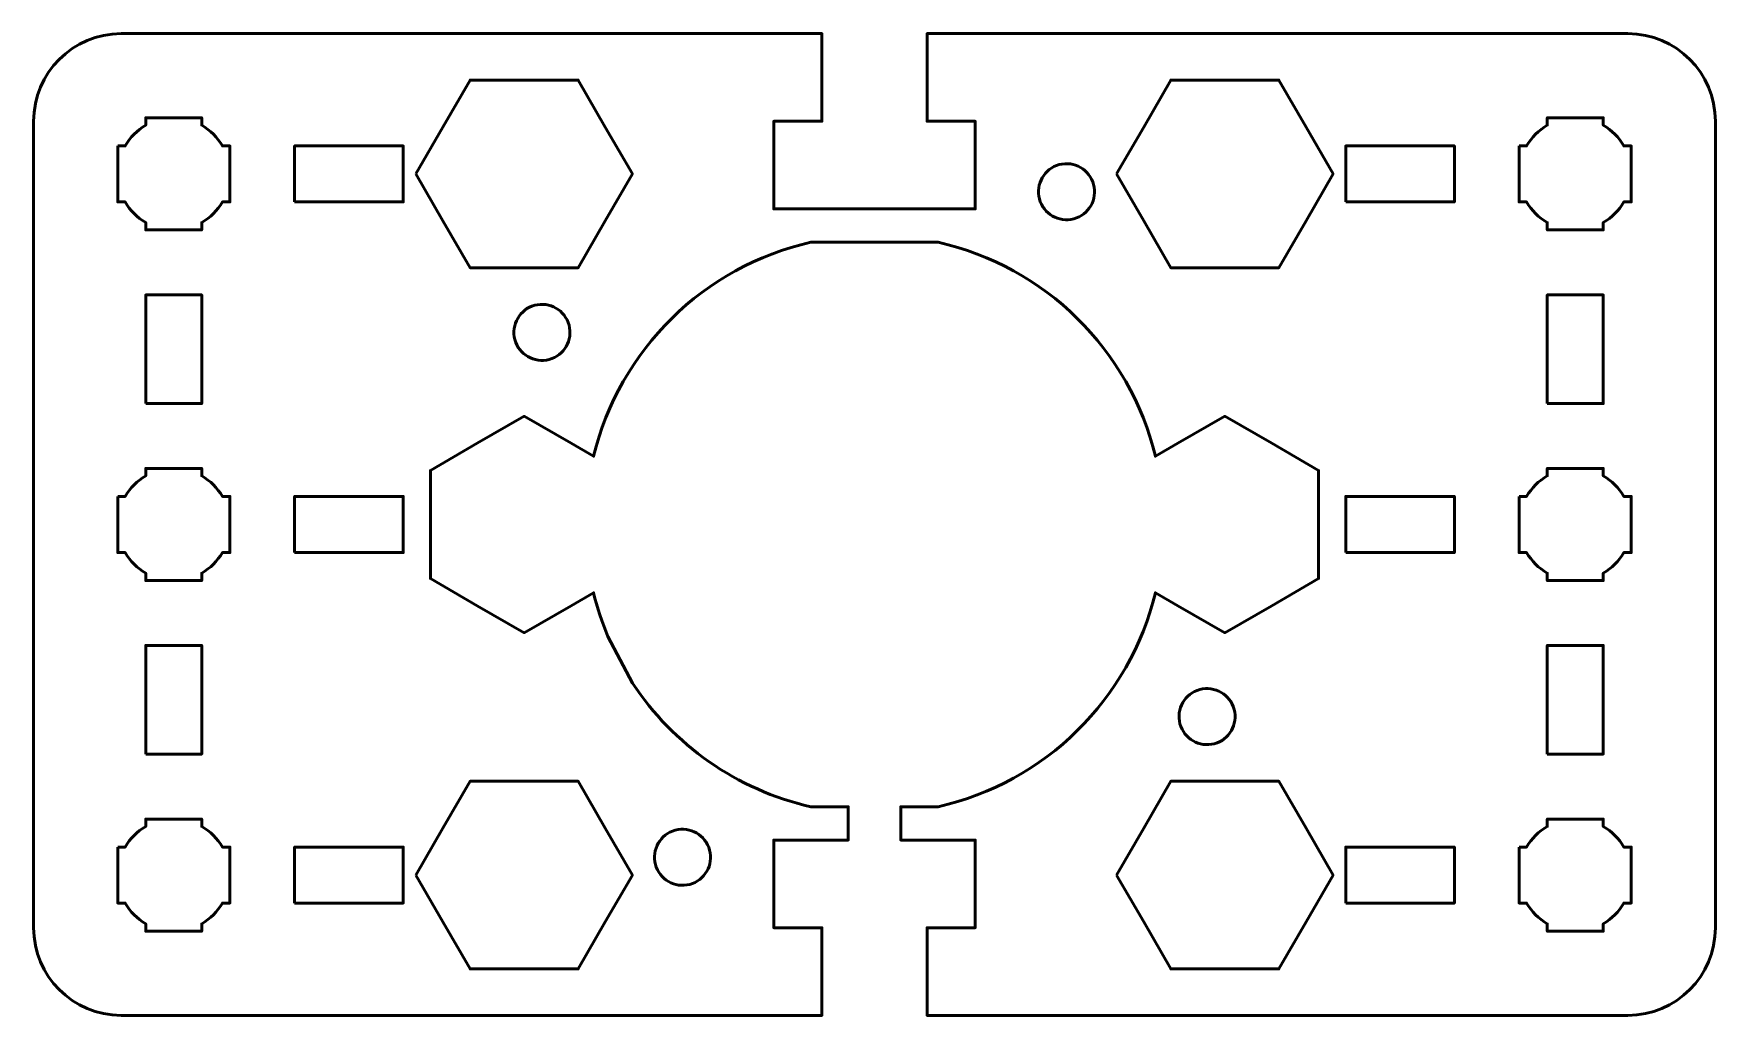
# Model space of a CAD drawing. Header units: centimetres. Extents: x -15.3 to -5.7, y -23.6 to -6.
# Drawn here: x -15.3 to -5.7, y -17.65 to -12.05 of the extents above; entities that cross this region are included whole.
import ezdxf

# ---------------------------------------------------------------- set-up
doc = ezdxf.new("R2010")
doc.units = ezdxf.units.CM
doc.header["$MEASUREMENT"] = 0
doc.layers.add('Layer 1', color=7, linetype='Continuous')

msp = doc.modelspace()

# ---------------------------------------------------------------- linework, layer by layer
at = {"layer": 'Layer 1', "lineweight": 53}
for points in [[(-14.66, -14.16), (-14.34, -14.16), (-14.34, -13.54), (-14.66, -13.54), (-14.66, -14.16)], [(-6.66, -14.16), (-6.34, -14.16), (-6.34, -13.54), (-6.66, -13.54), (-6.66, -14.16)], [(-14.66, -16.16), (-14.34, -16.16), (-14.34, -15.54), (-14.66, -15.54), (-14.66, -16.16)], [(-6.66, -16.16), (-6.34, -16.16), (-6.34, -15.54), (-6.66, -15.54), (-6.66, -16.16)]]:
    msp.add_lwpolyline(points, close=True, dxfattribs=at)
for points, knots in [([(-11.88163, -15.75451), (-11.64934, -16.10591), (-11.28729, -16.36435), (-10.86355, -16.4597), (-10.86355, -16.4597), (-10.86355, -16.4597), (-10.65, -16.45971), (-10.65, -16.45971), (-10.65, -16.45971), (-10.65, -16.45971), (-10.65, -16.65), (-10.65, -16.65), (-10.65, -16.65), (-10.65, -16.65), (-11.075, -16.65), (-11.075, -16.65), (-11.075, -16.65), (-11.075, -16.65), (-11.075, -17.15), (-11.075, -17.15), (-11.075, -17.15), (-11.075, -17.15), (-10.8, -17.15), (-10.8, -17.15), (-10.8, -17.15), (-10.8, -17.15), (-10.8, -17.65), (-10.8, -17.65), (-10.8, -17.65), (-10.8, -17.65), (-14.8, -17.65), (-14.8, -17.65), (-14.8, -17.65), (-15.07609, -17.65), (-15.3, -17.42609), (-15.3, -17.15), (-15.3, -17.15), (-15.3, -17.15), (-15.3, -16.1689), (-15.3, -16.1689), (-15.3, -16.1689), (-15.3, -16.1689), (-15.3, -12.55), (-15.3, -12.55), (-15.3, -12.55), (-15.3, -12.27391), (-15.07609, -12.05), (-14.8, -12.05), (-14.8, -12.05), (-14.8, -12.05), (-10.8, -12.05), (-10.8, -12.05), (-10.8, -12.05), (-10.8, -12.05), (-10.8, -12.55), (-10.8, -12.55), (-10.8, -12.55), (-10.8, -12.55), (-11.075, -12.55), (-11.075, -12.55), (-11.075, -12.55), (-11.075, -12.55), (-11.075, -13.05), (-11.075, -13.05), (-11.075, -13.05), (-11.075, -13.05), (-9.925, -13.05), (-9.925, -13.05), (-9.925, -13.05), (-9.925, -13.05), (-9.925, -12.55), (-9.925, -12.55), (-9.925, -12.55), (-9.925, -12.55), (-10.2, -12.55), (-10.2, -12.55), (-10.2, -12.55), (-10.2, -12.55), (-10.2, -12.05), (-10.2, -12.05), (-10.2, -12.05), (-10.2, -12.05), (-6.2, -12.05), (-6.2, -12.05), (-6.2, -12.05), (-5.92391, -12.05), (-5.7, -12.27391), (-5.7, -12.55), (-5.7, -12.55), (-5.7, -12.55), (-5.7, -17.15), (-5.7, -17.15), (-5.7, -17.15), (-5.7, -17.42609), (-5.92391, -17.65), (-6.2, -17.65), (-6.2, -17.65), (-6.2, -17.65), (-10.2, -17.65), (-10.2, -17.65), (-10.2, -17.65), (-10.2, -17.65), (-10.2, -17.15), (-10.2, -17.15), (-10.2, -17.15), (-10.2, -17.15), (-9.925, -17.15), (-9.925, -17.15), (-9.925, -17.15), (-9.925, -17.15), (-9.925, -16.65), (-9.925, -16.65), (-9.925, -16.65), (-9.925, -16.65), (-10.35, -16.65), (-10.35, -16.65), (-10.35, -16.65), (-10.35, -16.65), (-10.35, -16.45972), (-10.35, -16.45972), (-10.35, -16.45972), (-10.35, -16.45972), (-10.13643, -16.45973), (-10.13643, -16.45973), (-10.13643, -16.45973), (-9.52565, -16.32234), (-9.04299, -15.84616), (-8.89617, -15.23903), (-8.89617, -15.23903), (-8.89617, -15.23903), (-8.7675, -15.31331), (-8.7675, -15.31331), (-8.7675, -15.31331), (-8.7675, -15.31331), (-8.5, -15.46777), (-8.5, -15.46777), (-8.5, -15.46777), (-8.5, -15.46777), (-8.2325, -15.31331), (-8.2325, -15.31331), (-8.2325, -15.31331), (-8.2325, -15.31331), (-7.965, -15.15889), (-7.965, -15.15889), (-7.965, -15.15889), (-7.965, -15.15889), (-7.965, -14.85), (-7.965, -14.85), (-7.965, -14.85), (-7.965, -14.85), (-7.965, -14.54111), (-7.965, -14.54111), (-7.965, -14.54111), (-7.965, -14.54111), (-8.2325, -14.38669), (-8.2325, -14.38669), (-8.2325, -14.38669), (-8.2325, -14.38669), (-8.5, -14.23223), (-8.5, -14.23223), (-8.5, -14.23223), (-8.5, -14.23223), (-8.7675, -14.38669), (-8.7675, -14.38669), (-8.7675, -14.38669), (-8.7675, -14.38669), (-8.89617, -14.46097), (-8.89617, -14.46097), (-8.89617, -14.46097), (-9.04301, -13.85385), (-9.52566, -13.37768), (-10.13644, -13.24029), (-10.13644, -13.24029), (-10.13644, -13.24029), (-10.86356, -13.24029), (-10.86356, -13.24029), (-10.86356, -13.24029), (-11.47428, -13.37773), (-11.95688, -13.85391), (-12.10368, -14.46105), (-12.10368, -14.46105), (-12.10368, -14.46105), (-12.2325, -14.38669), (-12.2325, -14.38669), (-12.2325, -14.38669), (-12.2325, -14.38669), (-12.5, -14.23223), (-12.5, -14.23223), (-12.5, -14.23223), (-12.5, -14.23223), (-12.7675, -14.38669), (-12.7675, -14.38669), (-12.7675, -14.38669), (-12.7675, -14.38669), (-13.035, -14.54111), (-13.035, -14.54111), (-13.035, -14.54111), (-13.035, -14.54111), (-13.035, -14.85), (-13.035, -14.85), (-13.035, -14.85), (-13.035, -14.85), (-13.035, -15.15889), (-13.035, -15.15889), (-13.035, -15.15889), (-13.035, -15.15889), (-12.7675, -15.31331), (-12.7675, -15.31331), (-12.7675, -15.31331), (-12.7675, -15.31331), (-12.5, -15.46777), (-12.5, -15.46777), (-12.5, -15.46777), (-12.5, -15.46777), (-12.2325, -15.31331), (-12.2325, -15.31331), (-12.2325, -15.31331), (-12.2325, -15.31331), (-12.10373, -15.23898), (-12.10373, -15.23898), (-12.10373, -15.23898), (-12.08288, -15.32519), (-12.05523, -15.40874), (-12.02144, -15.48908), (-12.02144, -15.48908), (-12.02144, -15.48908), (-11.88163, -15.75451), (-11.88163, -15.75451)], [0, 0, 0, 0, 0.0175439, 0.0175439, 0.0175439, 0.0175439, 0.0350877, 0.0350877, 0.0350877, 0.0350877, 0.0526316, 0.0526316, 0.0526316, 0.0526316, 0.0701754, 0.0701754, 0.0701754, 0.0701754, 0.0877193, 0.0877193, 0.0877193, 0.0877193, 0.1052632, 0.1052632, 0.1052632, 0.1052632, 0.122807, 0.122807, 0.122807, 0.122807, 0.1403509, 0.1403509, 0.1403509, 0.1403509, 0.1578947, 0.1578947, 0.1578947, 0.1578947, 0.1754386, 0.1754386, 0.1754386, 0.1754386, 0.1929825, 0.1929825, 0.1929825, 0.1929825, 0.2105263, 0.2105263, 0.2105263, 0.2105263, 0.2280702, 0.2280702, 0.2280702, 0.2280702, 0.245614, 0.245614, 0.245614, 0.245614, 0.2631579, 0.2631579, 0.2631579, 0.2631579, 0.2807018, 0.2807018, 0.2807018, 0.2807018, 0.2982456, 0.2982456, 0.2982456, 0.2982456, 0.3157895, 0.3157895, 0.3157895, 0.3157895, 0.3333333, 0.3333333, 0.3333333, 0.3333333, 0.3508772, 0.3508772, 0.3508772, 0.3508772, 0.3684211, 0.3684211, 0.3684211, 0.3684211, 0.3859649, 0.3859649, 0.3859649, 0.3859649, 0.4035088, 0.4035088, 0.4035088, 0.4035088, 0.4210526, 0.4210526, 0.4210526, 0.4210526, 0.4385965, 0.4385965, 0.4385965, 0.4385965, 0.4561404, 0.4561404, 0.4561404, 0.4561404, 0.4736842, 0.4736842, 0.4736842, 0.4736842, 0.4912281, 0.4912281, 0.4912281, 0.4912281, 0.5087719, 0.5087719, 0.5087719, 0.5087719, 0.5263158, 0.5263158, 0.5263158, 0.5263158, 0.5438596, 0.5438596, 0.5438596, 0.5438596, 0.5614035, 0.5614035, 0.5614035, 0.5614035, 0.5789474, 0.5789474, 0.5789474, 0.5789474, 0.5964912, 0.5964912, 0.5964912, 0.5964912, 0.6140351, 0.6140351, 0.6140351, 0.6140351, 0.6315789, 0.6315789, 0.6315789, 0.6315789, 0.6491228, 0.6491228, 0.6491228, 0.6491228, 0.6666667, 0.6666667, 0.6666667, 0.6666667, 0.6842105, 0.6842105, 0.6842105, 0.6842105, 0.7017544, 0.7017544, 0.7017544, 0.7017544, 0.7192982, 0.7192982, 0.7192982, 0.7192982, 0.7368421, 0.7368421, 0.7368421, 0.7368421, 0.754386, 0.754386, 0.754386, 0.754386, 0.7719298, 0.7719298, 0.7719298, 0.7719298, 0.7894737, 0.7894737, 0.7894737, 0.7894737, 0.8070175, 0.8070175, 0.8070175, 0.8070175, 0.8245614, 0.8245614, 0.8245614, 0.8245614, 0.8421053, 0.8421053, 0.8421053, 0.8421053, 0.8596491, 0.8596491, 0.8596491, 0.8596491, 0.877193, 0.877193, 0.877193, 0.877193, 0.8947368, 0.8947368, 0.8947368, 0.8947368, 0.9122807, 0.9122807, 0.9122807, 0.9122807, 0.9298246, 0.9298246, 0.9298246, 0.9298246, 0.9473684, 0.9473684, 0.9473684, 0.9473684, 0.9649123, 0.9649123, 0.9649123, 0.9649123, 0.9824561, 0.9824561, 0.9824561, 0.9824561, 1, 1, 1, 1]), ([(-13.11777, -12.85), (-13.11777, -12.85), (-12.96331, -12.5825), (-12.96331, -12.5825), (-12.96331, -12.5825), (-12.96331, -12.5825), (-12.80889, -12.315), (-12.80889, -12.315), (-12.80889, -12.315), (-12.80889, -12.315), (-12.5, -12.315), (-12.5, -12.315), (-12.5, -12.315), (-12.5, -12.315), (-12.19111, -12.315), (-12.19111, -12.315), (-12.19111, -12.315), (-12.19111, -12.315), (-12.03669, -12.5825), (-12.03669, -12.5825), (-12.03669, -12.5825), (-12.03669, -12.5825), (-11.88223, -12.85), (-11.88223, -12.85), (-11.88223, -12.85), (-11.88223, -12.85), (-12.03669, -13.1175), (-12.03669, -13.1175), (-12.03669, -13.1175), (-12.03669, -13.1175), (-12.19111, -13.385), (-12.19111, -13.385), (-12.19111, -13.385), (-12.19111, -13.385), (-12.5, -13.385), (-12.5, -13.385), (-12.5, -13.385), (-12.5, -13.385), (-12.80889, -13.385), (-12.80889, -13.385), (-12.80889, -13.385), (-12.80889, -13.385), (-12.96331, -13.1175), (-12.96331, -13.1175), (-12.96331, -13.1175), (-12.96331, -13.1175), (-13.11777, -12.85), (-13.11777, -12.85)], [0, 0, 0, 0, 0.0833333, 0.0833333, 0.0833333, 0.0833333, 0.1666667, 0.1666667, 0.1666667, 0.1666667, 0.25, 0.25, 0.25, 0.25, 0.3333333, 0.3333333, 0.3333333, 0.3333333, 0.4166667, 0.4166667, 0.4166667, 0.4166667, 0.5, 0.5, 0.5, 0.5, 0.5833333, 0.5833333, 0.5833333, 0.5833333, 0.6666667, 0.6666667, 0.6666667, 0.6666667, 0.75, 0.75, 0.75, 0.75, 0.8333333, 0.8333333, 0.8333333, 0.8333333, 0.9166667, 0.9166667, 0.9166667, 0.9166667, 1, 1, 1, 1]), ([(-9.11777, -12.85), (-9.11777, -12.85), (-8.96331, -12.5825), (-8.96331, -12.5825), (-8.96331, -12.5825), (-8.96331, -12.5825), (-8.80889, -12.315), (-8.80889, -12.315), (-8.80889, -12.315), (-8.80889, -12.315), (-8.5, -12.315), (-8.5, -12.315), (-8.5, -12.315), (-8.5, -12.315), (-8.19111, -12.315), (-8.19111, -12.315), (-8.19111, -12.315), (-8.19111, -12.315), (-8.03669, -12.5825), (-8.03669, -12.5825), (-8.03669, -12.5825), (-8.03669, -12.5825), (-7.88223, -12.85), (-7.88223, -12.85), (-7.88223, -12.85), (-7.88223, -12.85), (-8.03669, -13.1175), (-8.03669, -13.1175), (-8.03669, -13.1175), (-8.03669, -13.1175), (-8.19111, -13.385), (-8.19111, -13.385), (-8.19111, -13.385), (-8.19111, -13.385), (-8.5, -13.385), (-8.5, -13.385), (-8.5, -13.385), (-8.5, -13.385), (-8.80889, -13.385), (-8.80889, -13.385), (-8.80889, -13.385), (-8.80889, -13.385), (-8.96331, -13.1175), (-8.96331, -13.1175), (-8.96331, -13.1175), (-8.96331, -13.1175), (-9.11777, -12.85), (-9.11777, -12.85)], [0, 0, 0, 0, 0.0833333, 0.0833333, 0.0833333, 0.0833333, 0.1666667, 0.1666667, 0.1666667, 0.1666667, 0.25, 0.25, 0.25, 0.25, 0.3333333, 0.3333333, 0.3333333, 0.3333333, 0.4166667, 0.4166667, 0.4166667, 0.4166667, 0.5, 0.5, 0.5, 0.5, 0.5833333, 0.5833333, 0.5833333, 0.5833333, 0.6666667, 0.6666667, 0.6666667, 0.6666667, 0.75, 0.75, 0.75, 0.75, 0.8333333, 0.8333333, 0.8333333, 0.8333333, 0.9166667, 0.9166667, 0.9166667, 0.9166667, 1, 1, 1, 1]), ([(-14.82, -12.69), (-14.82, -12.69), (-14.77717, -12.69), (-14.77717, -12.69), (-14.77717, -12.69), (-14.74907, -12.64143), (-14.70857, -12.60093), (-14.66, -12.57283), (-14.66, -12.57283), (-14.66, -12.57283), (-14.66, -12.53), (-14.66, -12.53), (-14.66, -12.53), (-14.66, -12.53), (-14.5, -12.53), (-14.5, -12.53), (-14.5, -12.53), (-14.5, -12.53), (-14.34, -12.53), (-14.34, -12.53), (-14.34, -12.53), (-14.34, -12.53), (-14.34, -12.57283), (-14.34, -12.57283), (-14.34, -12.57283), (-14.29143, -12.60093), (-14.25093, -12.64143), (-14.22283, -12.69), (-14.22283, -12.69), (-14.22283, -12.69), (-14.18, -12.69), (-14.18, -12.69), (-14.18, -12.69), (-14.18, -12.69), (-14.18, -12.85), (-14.18, -12.85), (-14.18, -12.85), (-14.18, -12.85), (-14.18, -13.01), (-14.18, -13.01), (-14.18, -13.01), (-14.18, -13.01), (-14.22283, -13.01), (-14.22283, -13.01), (-14.22283, -13.01), (-14.25093, -13.05857), (-14.29143, -13.09907), (-14.34, -13.12717), (-14.34, -13.12717), (-14.34, -13.12717), (-14.34, -13.17), (-14.34, -13.17), (-14.34, -13.17), (-14.34, -13.17), (-14.5, -13.17), (-14.5, -13.17), (-14.5, -13.17), (-14.5, -13.17), (-14.66, -13.17), (-14.66, -13.17), (-14.66, -13.17), (-14.66, -13.17), (-14.66, -13.12717), (-14.66, -13.12717), (-14.66, -13.12717), (-14.70857, -13.09907), (-14.74907, -13.05857), (-14.77717, -13.01), (-14.77717, -13.01), (-14.77717, -13.01), (-14.82, -13.01), (-14.82, -13.01), (-14.82, -13.01), (-14.82, -13.01), (-14.82, -12.85), (-14.82, -12.85), (-14.82, -12.85), (-14.82, -12.85), (-14.82, -12.69), (-14.82, -12.69)], [0, 0, 0, 0, 0.05, 0.05, 0.05, 0.05, 0.1, 0.1, 0.1, 0.1, 0.15, 0.15, 0.15, 0.15, 0.2, 0.2, 0.2, 0.2, 0.25, 0.25, 0.25, 0.25, 0.3, 0.3, 0.3, 0.3, 0.35, 0.35, 0.35, 0.35, 0.4, 0.4, 0.4, 0.4, 0.45, 0.45, 0.45, 0.45, 0.5, 0.5, 0.5, 0.5, 0.55, 0.55, 0.55, 0.55, 0.6, 0.6, 0.6, 0.6, 0.65, 0.65, 0.65, 0.65, 0.7, 0.7, 0.7, 0.7, 0.75, 0.75, 0.75, 0.75, 0.8, 0.8, 0.8, 0.8, 0.85, 0.85, 0.85, 0.85, 0.9, 0.9, 0.9, 0.9, 0.95, 0.95, 0.95, 0.95, 1, 1, 1, 1]), ([(-6.82, -12.69), (-6.82, -12.69), (-6.77717, -12.69), (-6.77717, -12.69), (-6.77717, -12.69), (-6.74907, -12.64143), (-6.70857, -12.60093), (-6.66, -12.57283), (-6.66, -12.57283), (-6.66, -12.57283), (-6.66, -12.53), (-6.66, -12.53), (-6.66, -12.53), (-6.66, -12.53), (-6.5, -12.53), (-6.5, -12.53), (-6.5, -12.53), (-6.5, -12.53), (-6.34, -12.53), (-6.34, -12.53), (-6.34, -12.53), (-6.34, -12.53), (-6.34, -12.57283), (-6.34, -12.57283), (-6.34, -12.57283), (-6.29143, -12.60093), (-6.25093, -12.64143), (-6.22283, -12.69), (-6.22283, -12.69), (-6.22283, -12.69), (-6.18, -12.69), (-6.18, -12.69), (-6.18, -12.69), (-6.18, -12.69), (-6.18, -12.85), (-6.18, -12.85), (-6.18, -12.85), (-6.18, -12.85), (-6.18, -13.01), (-6.18, -13.01), (-6.18, -13.01), (-6.18, -13.01), (-6.22283, -13.01), (-6.22283, -13.01), (-6.22283, -13.01), (-6.25093, -13.05857), (-6.29143, -13.09907), (-6.34, -13.12717), (-6.34, -13.12717), (-6.34, -13.12717), (-6.34, -13.17), (-6.34, -13.17), (-6.34, -13.17), (-6.34, -13.17), (-6.5, -13.17), (-6.5, -13.17), (-6.5, -13.17), (-6.5, -13.17), (-6.66, -13.17), (-6.66, -13.17), (-6.66, -13.17), (-6.66, -13.17), (-6.66, -13.12717), (-6.66, -13.12717), (-6.66, -13.12717), (-6.70857, -13.09907), (-6.74907, -13.05857), (-6.77717, -13.01), (-6.77717, -13.01), (-6.77717, -13.01), (-6.82, -13.01), (-6.82, -13.01), (-6.82, -13.01), (-6.82, -13.01), (-6.82, -12.85), (-6.82, -12.85), (-6.82, -12.85), (-6.82, -12.85), (-6.82, -12.69), (-6.82, -12.69)], [0, 0, 0, 0, 0.05, 0.05, 0.05, 0.05, 0.1, 0.1, 0.1, 0.1, 0.15, 0.15, 0.15, 0.15, 0.2, 0.2, 0.2, 0.2, 0.25, 0.25, 0.25, 0.25, 0.3, 0.3, 0.3, 0.3, 0.35, 0.35, 0.35, 0.35, 0.4, 0.4, 0.4, 0.4, 0.45, 0.45, 0.45, 0.45, 0.5, 0.5, 0.5, 0.5, 0.55, 0.55, 0.55, 0.55, 0.6, 0.6, 0.6, 0.6, 0.65, 0.65, 0.65, 0.65, 0.7, 0.7, 0.7, 0.7, 0.75, 0.75, 0.75, 0.75, 0.8, 0.8, 0.8, 0.8, 0.85, 0.85, 0.85, 0.85, 0.9, 0.9, 0.9, 0.9, 0.95, 0.95, 0.95, 0.95, 1, 1, 1, 1]), ([(-13.81, -13.01), (-13.81, -13.01), (-13.81, -12.69), (-13.81, -12.69), (-13.81, -12.69), (-13.81, -12.69), (-13.19, -12.69), (-13.19, -12.69), (-13.19, -12.69), (-13.19, -12.69), (-13.19, -13.01), (-13.19, -13.01), (-13.19, -13.01), (-13.19, -13.01), (-13.81, -13.01), (-13.81, -13.01)], [0, 0, 0, 0, 0.25, 0.25, 0.25, 0.25, 0.5, 0.5, 0.5, 0.5, 0.75, 0.75, 0.75, 0.75, 1, 1, 1, 1]), ([(-7.81, -13.01), (-7.81, -13.01), (-7.81, -12.69), (-7.81, -12.69), (-7.81, -12.69), (-7.81, -12.69), (-7.19, -12.69), (-7.19, -12.69), (-7.19, -12.69), (-7.19, -12.69), (-7.19, -13.01), (-7.19, -13.01), (-7.19, -13.01), (-7.19, -13.01), (-7.81, -13.01), (-7.81, -13.01)], [0, 0, 0, 0, 0.25, 0.25, 0.25, 0.25, 0.5, 0.5, 0.5, 0.5, 0.75, 0.75, 0.75, 0.75, 1, 1, 1, 1]), ([(-9.55843, -12.99306), (-9.58129, -12.90774), (-9.53064, -12.82001), (-9.44531, -12.79714), (-9.44531, -12.79714), (-9.35999, -12.77428), (-9.27226, -12.82493), (-9.24939, -12.91026), (-9.24939, -12.91026), (-9.22653, -12.99558), (-9.27718, -13.08331), (-9.36251, -13.10618), (-9.36251, -13.10618), (-9.44783, -13.12904), (-9.53557, -13.07839), (-9.55843, -12.99306)], [0, 0, 0, 0, 0.25, 0.25, 0.25, 0.25, 0.5, 0.5, 0.5, 0.5, 0.75, 0.75, 0.75, 0.75, 1, 1, 1, 1]), ([(-12.55281, -13.7954), (-12.57567, -13.71007), (-12.52502, -13.62234), (-12.43969, -13.59948), (-12.43969, -13.59948), (-12.35436, -13.57662), (-12.26663, -13.62727), (-12.24377, -13.71259), (-12.24377, -13.71259), (-12.22091, -13.79792), (-12.27156, -13.88565), (-12.35688, -13.90851), (-12.35688, -13.90851), (-12.44221, -13.93137), (-12.52994, -13.88072), (-12.55281, -13.7954)], [0, 0, 0, 0, 0.25, 0.25, 0.25, 0.25, 0.5, 0.5, 0.5, 0.5, 0.75, 0.75, 0.75, 0.75, 1, 1, 1, 1]), ([(-14.82, -14.69), (-14.82, -14.69), (-14.77717, -14.69), (-14.77717, -14.69), (-14.77717, -14.69), (-14.74907, -14.64143), (-14.70857, -14.60093), (-14.66, -14.57283), (-14.66, -14.57283), (-14.66, -14.57283), (-14.66, -14.53), (-14.66, -14.53), (-14.66, -14.53), (-14.66, -14.53), (-14.5, -14.53), (-14.5, -14.53), (-14.5, -14.53), (-14.5, -14.53), (-14.34, -14.53), (-14.34, -14.53), (-14.34, -14.53), (-14.34, -14.53), (-14.34, -14.57283), (-14.34, -14.57283), (-14.34, -14.57283), (-14.29143, -14.60093), (-14.25093, -14.64143), (-14.22283, -14.69), (-14.22283, -14.69), (-14.22283, -14.69), (-14.18, -14.69), (-14.18, -14.69), (-14.18, -14.69), (-14.18, -14.69), (-14.18, -14.85), (-14.18, -14.85), (-14.18, -14.85), (-14.18, -14.85), (-14.18, -15.01), (-14.18, -15.01), (-14.18, -15.01), (-14.18, -15.01), (-14.22283, -15.01), (-14.22283, -15.01), (-14.22283, -15.01), (-14.25093, -15.05857), (-14.29143, -15.09907), (-14.34, -15.12717), (-14.34, -15.12717), (-14.34, -15.12717), (-14.34, -15.17), (-14.34, -15.17), (-14.34, -15.17), (-14.34, -15.17), (-14.5, -15.17), (-14.5, -15.17), (-14.5, -15.17), (-14.5, -15.17), (-14.66, -15.17), (-14.66, -15.17), (-14.66, -15.17), (-14.66, -15.17), (-14.66, -15.12717), (-14.66, -15.12717), (-14.66, -15.12717), (-14.70857, -15.09907), (-14.74907, -15.05857), (-14.77717, -15.01), (-14.77717, -15.01), (-14.77717, -15.01), (-14.82, -15.01), (-14.82, -15.01), (-14.82, -15.01), (-14.82, -15.01), (-14.82, -14.85), (-14.82, -14.85), (-14.82, -14.85), (-14.82, -14.85), (-14.82, -14.69), (-14.82, -14.69)], [0, 0, 0, 0, 0.05, 0.05, 0.05, 0.05, 0.1, 0.1, 0.1, 0.1, 0.15, 0.15, 0.15, 0.15, 0.2, 0.2, 0.2, 0.2, 0.25, 0.25, 0.25, 0.25, 0.3, 0.3, 0.3, 0.3, 0.35, 0.35, 0.35, 0.35, 0.4, 0.4, 0.4, 0.4, 0.45, 0.45, 0.45, 0.45, 0.5, 0.5, 0.5, 0.5, 0.55, 0.55, 0.55, 0.55, 0.6, 0.6, 0.6, 0.6, 0.65, 0.65, 0.65, 0.65, 0.7, 0.7, 0.7, 0.7, 0.75, 0.75, 0.75, 0.75, 0.8, 0.8, 0.8, 0.8, 0.85, 0.85, 0.85, 0.85, 0.9, 0.9, 0.9, 0.9, 0.95, 0.95, 0.95, 0.95, 1, 1, 1, 1]), ([(-6.82, -14.69), (-6.82, -14.69), (-6.77717, -14.69), (-6.77717, -14.69), (-6.77717, -14.69), (-6.74907, -14.64143), (-6.70857, -14.60093), (-6.66, -14.57283), (-6.66, -14.57283), (-6.66, -14.57283), (-6.66, -14.53), (-6.66, -14.53), (-6.66, -14.53), (-6.66, -14.53), (-6.5, -14.53), (-6.5, -14.53), (-6.5, -14.53), (-6.5, -14.53), (-6.34, -14.53), (-6.34, -14.53), (-6.34, -14.53), (-6.34, -14.53), (-6.34, -14.57283), (-6.34, -14.57283), (-6.34, -14.57283), (-6.29143, -14.60093), (-6.25093, -14.64143), (-6.22283, -14.69), (-6.22283, -14.69), (-6.22283, -14.69), (-6.18, -14.69), (-6.18, -14.69), (-6.18, -14.69), (-6.18, -14.69), (-6.18, -14.85), (-6.18, -14.85), (-6.18, -14.85), (-6.18, -14.85), (-6.18, -15.01), (-6.18, -15.01), (-6.18, -15.01), (-6.18, -15.01), (-6.22283, -15.01), (-6.22283, -15.01), (-6.22283, -15.01), (-6.25093, -15.05857), (-6.29143, -15.09907), (-6.34, -15.12717), (-6.34, -15.12717), (-6.34, -15.12717), (-6.34, -15.17), (-6.34, -15.17), (-6.34, -15.17), (-6.34, -15.17), (-6.5, -15.17), (-6.5, -15.17), (-6.5, -15.17), (-6.5, -15.17), (-6.66, -15.17), (-6.66, -15.17), (-6.66, -15.17), (-6.66, -15.17), (-6.66, -15.12717), (-6.66, -15.12717), (-6.66, -15.12717), (-6.70857, -15.09907), (-6.74907, -15.05857), (-6.77717, -15.01), (-6.77717, -15.01), (-6.77717, -15.01), (-6.82, -15.01), (-6.82, -15.01), (-6.82, -15.01), (-6.82, -15.01), (-6.82, -14.85), (-6.82, -14.85), (-6.82, -14.85), (-6.82, -14.85), (-6.82, -14.69), (-6.82, -14.69)], [0, 0, 0, 0, 0.05, 0.05, 0.05, 0.05, 0.1, 0.1, 0.1, 0.1, 0.15, 0.15, 0.15, 0.15, 0.2, 0.2, 0.2, 0.2, 0.25, 0.25, 0.25, 0.25, 0.3, 0.3, 0.3, 0.3, 0.35, 0.35, 0.35, 0.35, 0.4, 0.4, 0.4, 0.4, 0.45, 0.45, 0.45, 0.45, 0.5, 0.5, 0.5, 0.5, 0.55, 0.55, 0.55, 0.55, 0.6, 0.6, 0.6, 0.6, 0.65, 0.65, 0.65, 0.65, 0.7, 0.7, 0.7, 0.7, 0.75, 0.75, 0.75, 0.75, 0.8, 0.8, 0.8, 0.8, 0.85, 0.85, 0.85, 0.85, 0.9, 0.9, 0.9, 0.9, 0.95, 0.95, 0.95, 0.95, 1, 1, 1, 1]), ([(-13.81, -15.01), (-13.81, -15.01), (-13.81, -14.69), (-13.81, -14.69), (-13.81, -14.69), (-13.81, -14.69), (-13.19, -14.69), (-13.19, -14.69), (-13.19, -14.69), (-13.19, -14.69), (-13.19, -15.01), (-13.19, -15.01), (-13.19, -15.01), (-13.19, -15.01), (-13.81, -15.01), (-13.81, -15.01)], [0, 0, 0, 0, 0.25, 0.25, 0.25, 0.25, 0.5, 0.5, 0.5, 0.5, 0.75, 0.75, 0.75, 0.75, 1, 1, 1, 1]), ([(-7.81, -15.01), (-7.81, -15.01), (-7.81, -14.69), (-7.81, -14.69), (-7.81, -14.69), (-7.81, -14.69), (-7.19, -14.69), (-7.19, -14.69), (-7.19, -14.69), (-7.19, -14.69), (-7.19, -15.01), (-7.19, -15.01), (-7.19, -15.01), (-7.19, -15.01), (-7.81, -15.01), (-7.81, -15.01)], [0, 0, 0, 0, 0.25, 0.25, 0.25, 0.25, 0.5, 0.5, 0.5, 0.5, 0.75, 0.75, 0.75, 0.75, 1, 1, 1, 1]), ([(-8.75609, -15.98743), (-8.77895, -15.90211), (-8.7283, -15.81437), (-8.64298, -15.79151), (-8.64298, -15.79151), (-8.55765, -15.76865), (-8.46992, -15.8193), (-8.44706, -15.90463), (-8.44706, -15.90463), (-8.4242, -15.98995), (-8.47485, -16.07768), (-8.56017, -16.10055), (-8.56017, -16.10055), (-8.6455, -16.12341), (-8.73323, -16.07276), (-8.75609, -15.98743)], [0, 0, 0, 0, 0.25, 0.25, 0.25, 0.25, 0.5, 0.5, 0.5, 0.5, 0.75, 0.75, 0.75, 0.75, 1, 1, 1, 1]), ([(-13.11777, -16.85), (-13.11777, -16.85), (-12.96331, -16.5825), (-12.96331, -16.5825), (-12.96331, -16.5825), (-12.96331, -16.5825), (-12.80889, -16.315), (-12.80889, -16.315), (-12.80889, -16.315), (-12.80889, -16.315), (-12.5, -16.315), (-12.5, -16.315), (-12.5, -16.315), (-12.5, -16.315), (-12.19111, -16.315), (-12.19111, -16.315), (-12.19111, -16.315), (-12.19111, -16.315), (-12.03669, -16.5825), (-12.03669, -16.5825), (-12.03669, -16.5825), (-12.03669, -16.5825), (-11.88223, -16.85), (-11.88223, -16.85), (-11.88223, -16.85), (-11.88223, -16.85), (-12.03669, -17.1175), (-12.03669, -17.1175), (-12.03669, -17.1175), (-12.03669, -17.1175), (-12.19111, -17.385), (-12.19111, -17.385), (-12.19111, -17.385), (-12.19111, -17.385), (-12.5, -17.385), (-12.5, -17.385), (-12.5, -17.385), (-12.5, -17.385), (-12.80889, -17.385), (-12.80889, -17.385), (-12.80889, -17.385), (-12.80889, -17.385), (-12.96331, -17.1175), (-12.96331, -17.1175), (-12.96331, -17.1175), (-12.96331, -17.1175), (-13.11777, -16.85), (-13.11777, -16.85)], [0, 0, 0, 0, 0.0833333, 0.0833333, 0.0833333, 0.0833333, 0.1666667, 0.1666667, 0.1666667, 0.1666667, 0.25, 0.25, 0.25, 0.25, 0.3333333, 0.3333333, 0.3333333, 0.3333333, 0.4166667, 0.4166667, 0.4166667, 0.4166667, 0.5, 0.5, 0.5, 0.5, 0.5833333, 0.5833333, 0.5833333, 0.5833333, 0.6666667, 0.6666667, 0.6666667, 0.6666667, 0.75, 0.75, 0.75, 0.75, 0.8333333, 0.8333333, 0.8333333, 0.8333333, 0.9166667, 0.9166667, 0.9166667, 0.9166667, 1, 1, 1, 1]), ([(-9.11777, -16.85), (-9.11777, -16.85), (-8.96331, -16.5825), (-8.96331, -16.5825), (-8.96331, -16.5825), (-8.96331, -16.5825), (-8.80889, -16.315), (-8.80889, -16.315), (-8.80889, -16.315), (-8.80889, -16.315), (-8.5, -16.315), (-8.5, -16.315), (-8.5, -16.315), (-8.5, -16.315), (-8.19111, -16.315), (-8.19111, -16.315), (-8.19111, -16.315), (-8.19111, -16.315), (-8.03669, -16.5825), (-8.03669, -16.5825), (-8.03669, -16.5825), (-8.03669, -16.5825), (-7.88223, -16.85), (-7.88223, -16.85), (-7.88223, -16.85), (-7.88223, -16.85), (-8.03669, -17.1175), (-8.03669, -17.1175), (-8.03669, -17.1175), (-8.03669, -17.1175), (-8.19111, -17.385), (-8.19111, -17.385), (-8.19111, -17.385), (-8.19111, -17.385), (-8.5, -17.385), (-8.5, -17.385), (-8.5, -17.385), (-8.5, -17.385), (-8.80889, -17.385), (-8.80889, -17.385), (-8.80889, -17.385), (-8.80889, -17.385), (-8.96331, -17.1175), (-8.96331, -17.1175), (-8.96331, -17.1175), (-8.96331, -17.1175), (-9.11777, -16.85), (-9.11777, -16.85)], [0, 0, 0, 0, 0.0833333, 0.0833333, 0.0833333, 0.0833333, 0.1666667, 0.1666667, 0.1666667, 0.1666667, 0.25, 0.25, 0.25, 0.25, 0.3333333, 0.3333333, 0.3333333, 0.3333333, 0.4166667, 0.4166667, 0.4166667, 0.4166667, 0.5, 0.5, 0.5, 0.5, 0.5833333, 0.5833333, 0.5833333, 0.5833333, 0.6666667, 0.6666667, 0.6666667, 0.6666667, 0.75, 0.75, 0.75, 0.75, 0.8333333, 0.8333333, 0.8333333, 0.8333333, 0.9166667, 0.9166667, 0.9166667, 0.9166667, 1, 1, 1, 1]), ([(-14.82, -16.69), (-14.82, -16.69), (-14.77717, -16.69), (-14.77717, -16.69), (-14.77717, -16.69), (-14.74907, -16.64143), (-14.70857, -16.60093), (-14.66, -16.57283), (-14.66, -16.57283), (-14.66, -16.57283), (-14.66, -16.53), (-14.66, -16.53), (-14.66, -16.53), (-14.66, -16.53), (-14.5, -16.53), (-14.5, -16.53), (-14.5, -16.53), (-14.5, -16.53), (-14.34, -16.53), (-14.34, -16.53), (-14.34, -16.53), (-14.34, -16.53), (-14.34, -16.57283), (-14.34, -16.57283), (-14.34, -16.57283), (-14.29143, -16.60093), (-14.25093, -16.64143), (-14.22283, -16.69), (-14.22283, -16.69), (-14.22283, -16.69), (-14.18, -16.69), (-14.18, -16.69), (-14.18, -16.69), (-14.18, -16.69), (-14.18, -16.85), (-14.18, -16.85), (-14.18, -16.85), (-14.18, -16.85), (-14.18, -17.01), (-14.18, -17.01), (-14.18, -17.01), (-14.18, -17.01), (-14.22283, -17.01), (-14.22283, -17.01), (-14.22283, -17.01), (-14.25093, -17.05857), (-14.29143, -17.09907), (-14.34, -17.12717), (-14.34, -17.12717), (-14.34, -17.12717), (-14.34, -17.17), (-14.34, -17.17), (-14.34, -17.17), (-14.34, -17.17), (-14.5, -17.17), (-14.5, -17.17), (-14.5, -17.17), (-14.5, -17.17), (-14.66, -17.17), (-14.66, -17.17), (-14.66, -17.17), (-14.66, -17.17), (-14.66, -17.12717), (-14.66, -17.12717), (-14.66, -17.12717), (-14.70857, -17.09907), (-14.74907, -17.05857), (-14.77717, -17.01), (-14.77717, -17.01), (-14.77717, -17.01), (-14.82, -17.01), (-14.82, -17.01), (-14.82, -17.01), (-14.82, -17.01), (-14.82, -16.85), (-14.82, -16.85), (-14.82, -16.85), (-14.82, -16.85), (-14.82, -16.69), (-14.82, -16.69)], [0, 0, 0, 0, 0.05, 0.05, 0.05, 0.05, 0.1, 0.1, 0.1, 0.1, 0.15, 0.15, 0.15, 0.15, 0.2, 0.2, 0.2, 0.2, 0.25, 0.25, 0.25, 0.25, 0.3, 0.3, 0.3, 0.3, 0.35, 0.35, 0.35, 0.35, 0.4, 0.4, 0.4, 0.4, 0.45, 0.45, 0.45, 0.45, 0.5, 0.5, 0.5, 0.5, 0.55, 0.55, 0.55, 0.55, 0.6, 0.6, 0.6, 0.6, 0.65, 0.65, 0.65, 0.65, 0.7, 0.7, 0.7, 0.7, 0.75, 0.75, 0.75, 0.75, 0.8, 0.8, 0.8, 0.8, 0.85, 0.85, 0.85, 0.85, 0.9, 0.9, 0.9, 0.9, 0.95, 0.95, 0.95, 0.95, 1, 1, 1, 1]), ([(-11.75047, -16.78977), (-11.77333, -16.70444), (-11.72268, -16.61671), (-11.63735, -16.59385), (-11.63735, -16.59385), (-11.55203, -16.57098), (-11.4643, -16.62163), (-11.44143, -16.70696), (-11.44143, -16.70696), (-11.41857, -16.79229), (-11.46922, -16.88002), (-11.55455, -16.90288), (-11.55455, -16.90288), (-11.63987, -16.92575), (-11.7276, -16.87509), (-11.75047, -16.78977)], [0, 0, 0, 0, 0.25, 0.25, 0.25, 0.25, 0.5, 0.5, 0.5, 0.5, 0.75, 0.75, 0.75, 0.75, 1, 1, 1, 1]), ([(-6.82, -16.69), (-6.82, -16.69), (-6.77717, -16.69), (-6.77717, -16.69), (-6.77717, -16.69), (-6.74907, -16.64143), (-6.70857, -16.60093), (-6.66, -16.57283), (-6.66, -16.57283), (-6.66, -16.57283), (-6.66, -16.53), (-6.66, -16.53), (-6.66, -16.53), (-6.66, -16.53), (-6.5, -16.53), (-6.5, -16.53), (-6.5, -16.53), (-6.5, -16.53), (-6.34, -16.53), (-6.34, -16.53), (-6.34, -16.53), (-6.34, -16.53), (-6.34, -16.57283), (-6.34, -16.57283), (-6.34, -16.57283), (-6.29143, -16.60093), (-6.25093, -16.64143), (-6.22283, -16.69), (-6.22283, -16.69), (-6.22283, -16.69), (-6.18, -16.69), (-6.18, -16.69), (-6.18, -16.69), (-6.18, -16.69), (-6.18, -16.85), (-6.18, -16.85), (-6.18, -16.85), (-6.18, -16.85), (-6.18, -17.01), (-6.18, -17.01), (-6.18, -17.01), (-6.18, -17.01), (-6.22283, -17.01), (-6.22283, -17.01), (-6.22283, -17.01), (-6.25093, -17.05857), (-6.29143, -17.09907), (-6.34, -17.12717), (-6.34, -17.12717), (-6.34, -17.12717), (-6.34, -17.17), (-6.34, -17.17), (-6.34, -17.17), (-6.34, -17.17), (-6.5, -17.17), (-6.5, -17.17), (-6.5, -17.17), (-6.5, -17.17), (-6.66, -17.17), (-6.66, -17.17), (-6.66, -17.17), (-6.66, -17.17), (-6.66, -17.12717), (-6.66, -17.12717), (-6.66, -17.12717), (-6.70857, -17.09907), (-6.74907, -17.05857), (-6.77717, -17.01), (-6.77717, -17.01), (-6.77717, -17.01), (-6.82, -17.01), (-6.82, -17.01), (-6.82, -17.01), (-6.82, -17.01), (-6.82, -16.85), (-6.82, -16.85), (-6.82, -16.85), (-6.82, -16.85), (-6.82, -16.69), (-6.82, -16.69)], [0, 0, 0, 0, 0.05, 0.05, 0.05, 0.05, 0.1, 0.1, 0.1, 0.1, 0.15, 0.15, 0.15, 0.15, 0.2, 0.2, 0.2, 0.2, 0.25, 0.25, 0.25, 0.25, 0.3, 0.3, 0.3, 0.3, 0.35, 0.35, 0.35, 0.35, 0.4, 0.4, 0.4, 0.4, 0.45, 0.45, 0.45, 0.45, 0.5, 0.5, 0.5, 0.5, 0.55, 0.55, 0.55, 0.55, 0.6, 0.6, 0.6, 0.6, 0.65, 0.65, 0.65, 0.65, 0.7, 0.7, 0.7, 0.7, 0.75, 0.75, 0.75, 0.75, 0.8, 0.8, 0.8, 0.8, 0.85, 0.85, 0.85, 0.85, 0.9, 0.9, 0.9, 0.9, 0.95, 0.95, 0.95, 0.95, 1, 1, 1, 1]), ([(-13.81, -17.01), (-13.81, -17.01), (-13.81, -16.69), (-13.81, -16.69), (-13.81, -16.69), (-13.81, -16.69), (-13.19, -16.69), (-13.19, -16.69), (-13.19, -16.69), (-13.19, -16.69), (-13.19, -17.01), (-13.19, -17.01), (-13.19, -17.01), (-13.19, -17.01), (-13.81, -17.01), (-13.81, -17.01)], [0, 0, 0, 0, 0.25, 0.25, 0.25, 0.25, 0.5, 0.5, 0.5, 0.5, 0.75, 0.75, 0.75, 0.75, 1, 1, 1, 1]), ([(-7.81, -17.01), (-7.81, -17.01), (-7.81, -16.69), (-7.81, -16.69), (-7.81, -16.69), (-7.81, -16.69), (-7.19, -16.69), (-7.19, -16.69), (-7.19, -16.69), (-7.19, -16.69), (-7.19, -17.01), (-7.19, -17.01), (-7.19, -17.01), (-7.19, -17.01), (-7.81, -17.01), (-7.81, -17.01)], [0, 0, 0, 0, 0.25, 0.25, 0.25, 0.25, 0.5, 0.5, 0.5, 0.5, 0.75, 0.75, 0.75, 0.75, 1, 1, 1, 1])]:
    msp.add_open_spline(points, degree=3, knots=knots, dxfattribs=at)

doc.saveas('drawing.dxf')
